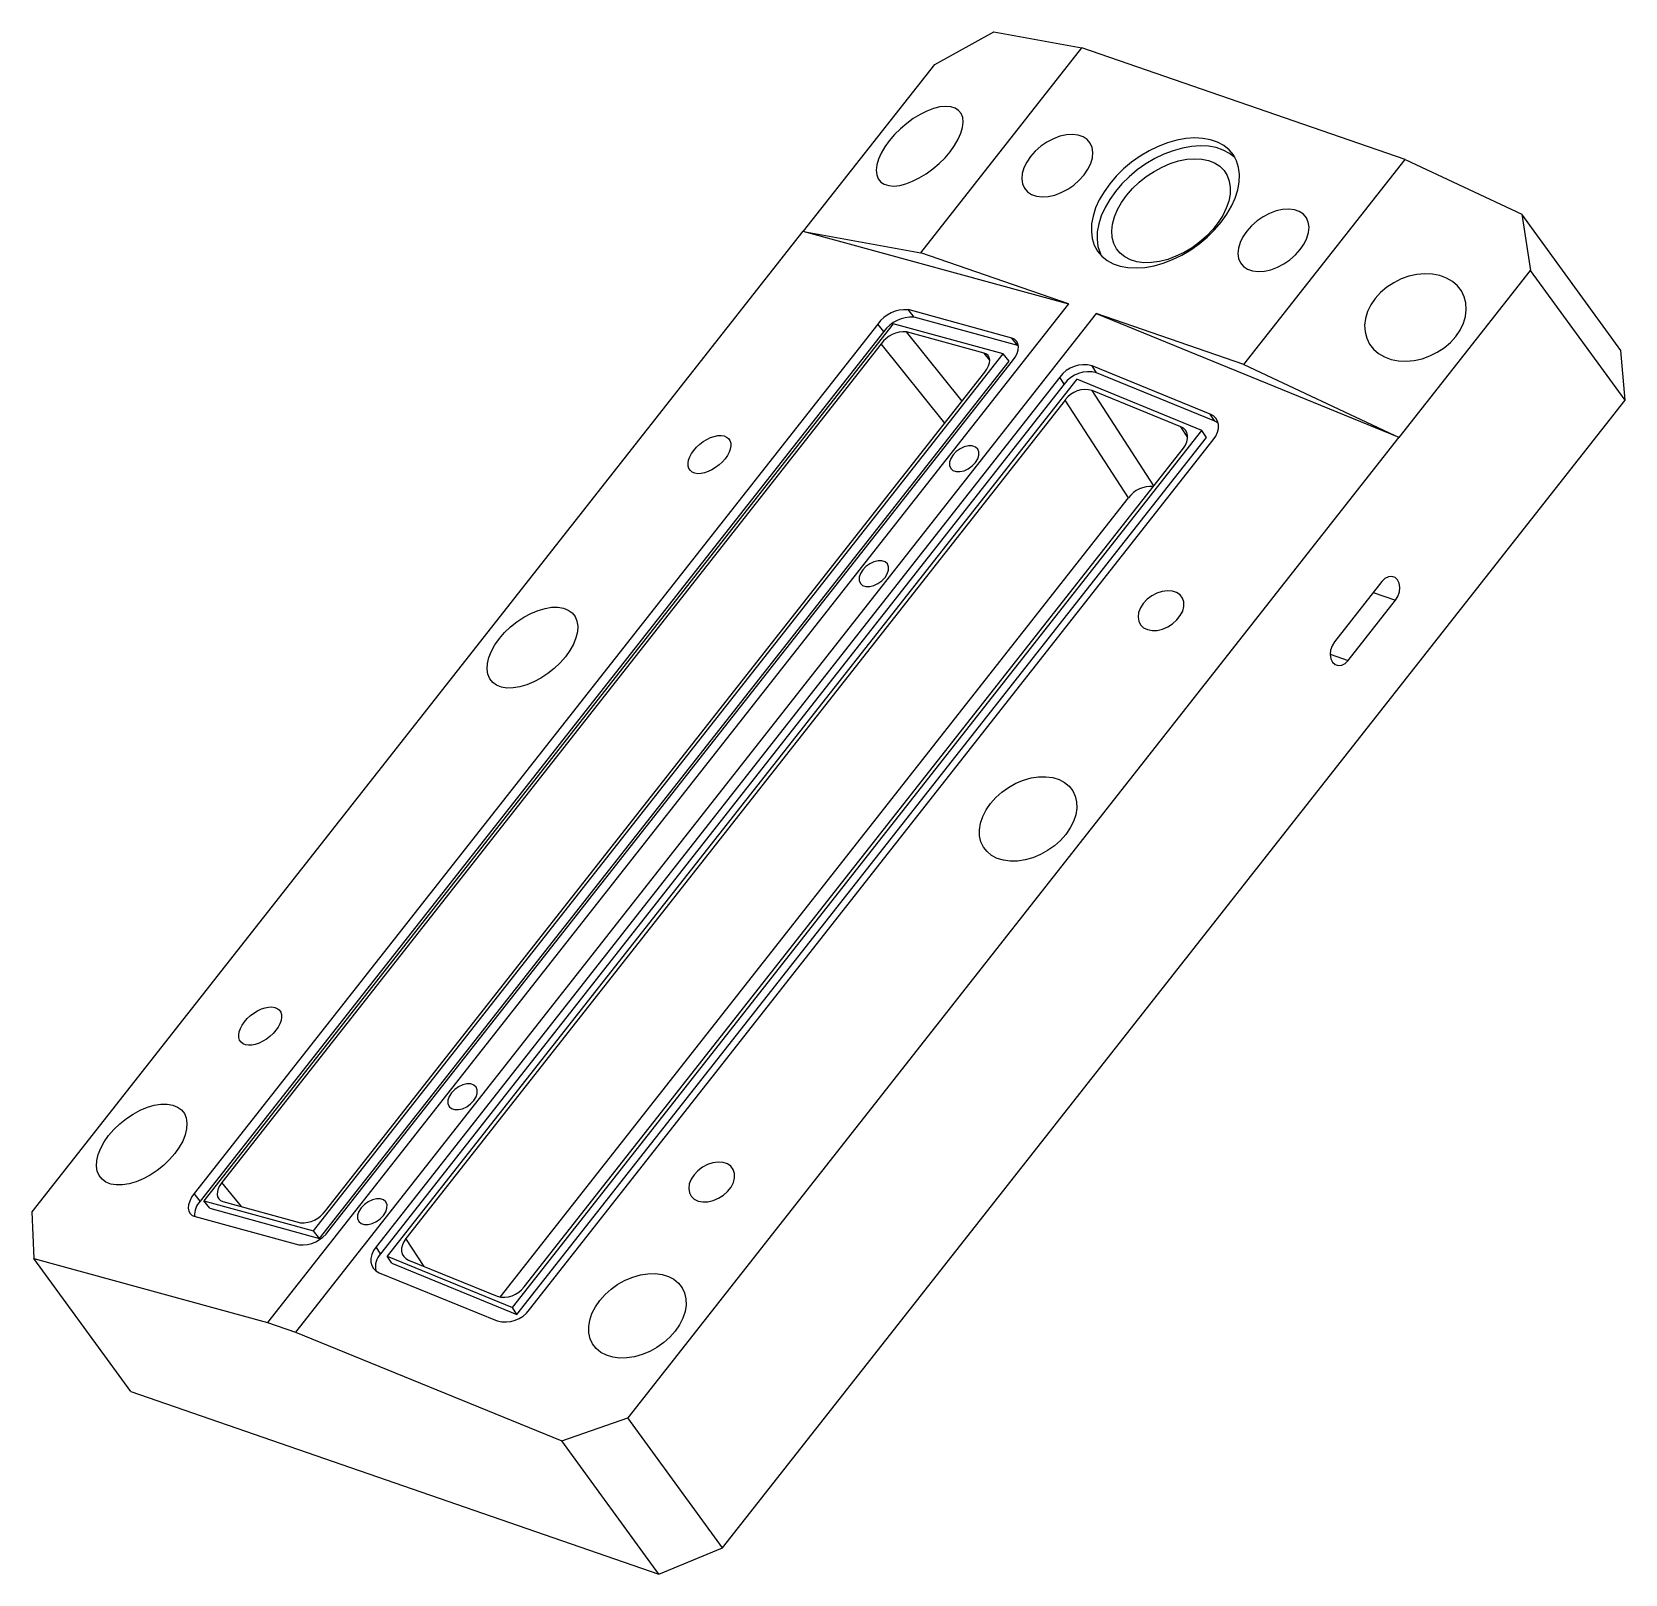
# Model space of a CAD drawing. Header units: millimetres. Extents: x -12.4 to 6.8, y -17 to 1.5.
import ezdxf

# ---------------------------------------------------------------- set-up
doc = ezdxf.new("R2010")
doc.units = ezdxf.units.MM

msp = doc.modelspace()

# ---------------------------------------------------------------- linework, layer by layer
at = {"color": 7, "linetype": 'Continuous', "lineweight": 25}
for p, q in [((-1.494, 1.104), (-0.784, 1.496)), ((-0.784, 1.496), (0.277, 1.305)), ((-1.661, -1.159), (0.277, 1.305)), ((4.162, -0.037), (0.277, 1.305)), ((-3.071, -0.901), (-1.494, 1.104)), ((2.225, -2.501), (4.162, -0.037)), ((4.162, -0.037), (5.565, -0.697)), ((5.565, -0.697), (5.672, -1.371)), ((6.758, -2.334), (5.565, -0.697)), ((-3.078, -0.899), (-12.35, -12.688)), ((-3.078, -0.899), (0.114, -1.772)), ((-3.026, -0.913), (-1.661, -1.159)), ((0.114, -1.772), (-1.661, -1.159)), ((4.092, -3.379), (5.672, -1.371)), ((6.808, -2.93), (5.672, -1.371)), ((0.114, -1.772), (-9.516, -14.017)), ((0.449, -1.888), (-9.181, -14.132)), ((-0.568, -2.184), (-1.814, -1.843)), ((-1.742, -1.933), (-1.814, -1.843)), ((0.449, -1.888), (4.088, -3.374)), ((2.225, -2.501), (0.449, -1.888)), ((-2.178, -2.016), (-10.399, -12.469)), ((-2.105, -2.106), (-10.326, -12.559)), ((-1.993, -2.012), (-10.284, -12.554)), ((-2.105, -2.106), (-2.178, -2.016)), ((-0.672, -2.374), (-1.993, -2.012)), ((-0.496, -2.274), (-1.742, -1.933)), ((-2.137, -2.254), (-10.065, -12.333)), ((-0.9, -2.366), (-1.835, -2.11)), ((-0.496, -2.274), (-0.568, -2.184)), ((-0.488, -2.277), (-0.496, -2.274)), ((-8.963, -12.916), (-0.672, -2.374)), ((-8.891, -13.006), (-0.599, -2.464)), ((-8.779, -12.912), (-0.557, -2.459)), ((-0.599, -2.464), (-0.672, -2.374)), ((6.808, -2.93), (6.758, -2.334)), ((-8.819, -12.674), (-0.891, -2.595)), ((0.009, -2.655), (-8.212, -13.108)), ((0.215, -2.68), (-8.077, -13.222)), ((0.063, -2.739), (0.009, -2.655)), ((1.72, -3.295), (0.215, -2.68)), ((1.819, -3.098), (0.398, -2.518)), ((0.452, -2.602), (0.398, -2.518)), ((1.873, -3.182), (0.452, -2.602)), ((2.225, -2.501), (4.029, -3.35)), ((0.063, -2.739), (-8.158, -13.191)), ((1.465, -3.25), (0.399, -2.815)), ((0.075, -2.929), (-7.852, -13.008)), ((-4.044, -16.728), (6.808, -2.93)), ((0.837, -4.104), (0.075, -2.929)), ((1.873, -3.182), (1.819, -3.098)), ((-6.571, -13.837), (1.72, -3.295)), ((-6.517, -13.921), (1.775, -3.378)), ((-6.366, -13.862), (1.855, -3.409)), ((4.088, -3.374), (-5.184, -15.163)), ((1.775, -3.378), (1.72, -3.295)), ((4.092, -3.379), (4.088, -3.374)), ((-6.432, -13.588), (1.496, -3.509)), ((-6.72, -13.713), (0.837, -4.104)), ((3.883, -5.111), (3.314, -5.835)), ((3.477, -6.06), (4.047, -5.336)), ((-10.326, -12.559), (-10.399, -12.469)), ((-10.212, -12.645), (-10.284, -12.554)), ((-10.284, -12.554), (-8.963, -12.916)), ((-10.212, -12.645), (-8.891, -13.006)), ((-10.056, -12.563), (-9.121, -12.818)), ((-12.35, -12.688), (-12.327, -13.248)), ((-10.388, -12.744), (-9.142, -13.085)), ((-8.891, -13.006), (-8.963, -12.916)), ((-8.158, -13.191), (-8.212, -13.108)), ((-11.16, -14.849), (-12.327, -13.248)), ((-12.327, -13.248), (-9.516, -14.017)), ((-8.077, -13.222), (-6.571, -13.837)), ((-8.023, -13.306), (-8.077, -13.222)), ((-8.023, -13.306), (-6.517, -13.921)), ((-7.822, -13.267), (-6.756, -13.702)), ((-8.175, -13.419), (-6.755, -13.999)), ((-6.517, -13.921), (-6.571, -13.837)), ((-9.516, -14.017), (-9.181, -14.132)), ((-9.181, -14.132), (-5.977, -15.441)), ((-11.16, -14.849), (-4.81, -17.042)), ((-5.977, -15.441), (-5.184, -15.163)), ((-4.044, -16.728), (-5.184, -15.163)), ((-4.81, -17.042), (-5.977, -15.441)), ((-4.81, -17.042), (-4.044, -16.728))]:
    msp.add_line(p, q, dxfattribs=at)
at = {"color": 8, "linetype": 'Continuous', "lineweight": 25}
for p, q in [((-1.372, -3.206), (-2.137, -2.254)), ((-1.165, -2.943), (-1.835, -2.11)), ((-0.833, -2.449), (-0.9, -2.366)), ((1.142, -3.959), (0.399, -2.815)), ((1.548, -3.378), (1.465, -3.25)), ((3.78, -5.243), (4.047, -5.336)), ((3.262, -5.985), (3.477, -6.06)), ((-9.831, -12.624), (-10.065, -12.333)), ((-7.635, -13.343), (-7.852, -13.008))]:
    msp.add_line(p, q, dxfattribs=at)
at = {"color": 7, "linetype": 'Continuous', "lineweight": 25, "flags": 128}
for points in [[(-1.308, 0.056), (-1.254, 0.131), (-1.21, 0.206), (-1.178, 0.278), (-1.158, 0.347), (-1.151, 0.41), (-1.157, 0.467), (-1.175, 0.514), (-1.206, 0.552), (-1.248, 0.58), (-1.301, 0.596), (-1.363, 0.6), (-1.433, 0.593), (-1.508, 0.574), (-1.588, 0.544), (-1.669, 0.504), (-1.751, 0.454), (-1.831, 0.396), (-1.907, 0.331), (-1.978, 0.261), (-2.04, 0.188), (-2.094, 0.113), (-2.138, 0.038), (-2.17, -0.035), (-2.19, -0.103), (-2.197, -0.167), (-2.191, -0.223), (-2.173, -0.271), (-2.142, -0.309), (-2.1, -0.336), (-2.047, -0.352), (-1.985, -0.357), (-1.915, -0.349), (-1.84, -0.331), (-1.76, -0.3), (-1.679, -0.26), (-1.597, -0.21), (-1.517, -0.152), (-1.441, -0.087), (-1.37, -0.017), (-1.308, 0.056)], [(-0.341, -0.001), (-0.387, -0.069), (-0.421, -0.138), (-0.441, -0.206), (-0.447, -0.271), (-0.438, -0.331), (-0.415, -0.383), (-0.379, -0.426), (-0.33, -0.459), (-0.271, -0.479), (-0.203, -0.487), (-0.129, -0.482), (-0.051, -0.465), (0.028, -0.435), (0.105, -0.395), (0.178, -0.345), (0.245, -0.287), (0.302, -0.223), (0.348, -0.155), (0.382, -0.086), (0.402, -0.018), (0.408, 0.047), (0.399, 0.107), (0.376, 0.159), (0.34, 0.202), (0.291, 0.235), (0.231, 0.255), (0.164, 0.263), (0.089, 0.258), (0.012, 0.241), (-0.067, 0.212), (-0.144, 0.171), (-0.218, 0.121), (-0.284, 0.063), (-0.341, -0.001)], [(0.61, -0.33), (0.542, -0.425), (0.485, -0.522), (0.441, -0.621), (0.41, -0.718), (0.393, -0.813), (0.39, -0.903), (0.401, -0.989), (0.425, -1.067), (0.464, -1.138), (0.515, -1.199), (0.578, -1.251), (0.652, -1.291), (0.736, -1.32), (0.829, -1.338), (0.929, -1.342), (1.034, -1.335), (1.143, -1.315), (1.255, -1.284), (1.366, -1.241), (1.477, -1.187), (1.584, -1.123), (1.687, -1.051), (1.783, -0.971), (1.871, -0.884), (1.95, -0.792), (2.018, -0.697), (2.075, -0.599), (2.119, -0.501), (2.15, -0.404), (2.167, -0.309), (2.17, -0.218), (2.16, -0.133), (2.135, -0.054), (2.097, 0.016), (2.046, 0.078), (1.982, 0.129), (1.908, 0.17), (1.824, 0.199), (1.731, 0.216), (1.632, 0.221), (1.526, 0.213), (1.417, 0.194), (1.306, 0.162), (1.194, 0.119), (1.083, 0.065), (0.976, 0.002), (0.874, -0.071), (0.777, -0.151), (0.689, -0.238), (0.61, -0.33)], [(2.119, -0.021), (2.114, -0.016), (2.051, 0.036), (1.976, 0.076), (1.892, 0.105), (1.8, 0.122), (1.7, 0.127), (1.594, 0.12), (1.485, 0.1), (1.374, 0.068), (1.262, 0.025), (1.152, -0.028), (1.044, -0.092), (0.942, -0.164), (0.846, -0.245), (0.757, -0.331), (0.679, -0.423)], [(0.813, -0.469), (0.883, -0.388), (0.963, -0.312), (1.05, -0.242), (1.143, -0.181), (1.24, -0.129), (1.339, -0.087), (1.438, -0.056), (1.536, -0.036), (1.63, -0.029), (1.718, -0.034), (1.799, -0.051), (1.872, -0.08), (1.934, -0.12), (1.985, -0.17), (2.023, -0.23), (2.048, -0.298), (2.06, -0.373), (2.058, -0.453), (2.042, -0.537), (2.012, -0.624), (1.97, -0.711), (1.916, -0.797), (1.85, -0.881), (1.775, -0.96), (1.691, -1.033), (1.601, -1.098), (1.506, -1.155), (1.407, -1.202), (1.308, -1.239), (1.209, -1.264), (1.113, -1.278), (1.022, -1.279), (0.937, -1.268), (0.86, -1.245), (0.793, -1.21), (0.736, -1.165), (0.691, -1.11), (0.659, -1.046), (0.641, -0.974), (0.636, -0.897), (0.645, -0.814), (0.668, -0.728), (0.704, -0.641), (0.752, -0.554), (0.813, -0.469)], [(0.679, -0.423), (0.61, -0.518), (0.554, -0.616), (0.509, -0.714), (0.479, -0.811), (0.461, -0.906), (0.458, -0.997), (0.469, -1.082), (0.494, -1.161), (0.509, -1.194)], [(2.258, -0.899), (2.212, -0.966), (2.178, -1.036), (2.158, -1.104), (2.152, -1.169), (2.161, -1.229), (2.184, -1.281), (2.221, -1.324), (2.269, -1.356), (2.329, -1.377), (2.397, -1.385), (2.471, -1.38), (2.549, -1.363), (2.628, -1.333), (2.705, -1.293), (2.778, -1.243), (2.844, -1.185), (2.901, -1.121), (2.948, -1.053), (2.981, -0.984), (3.002, -0.915), (3.007, -0.85), (2.998, -0.791), (2.975, -0.738), (2.939, -0.695), (2.89, -0.663), (2.831, -0.643), (2.763, -0.635), (2.689, -0.639), (2.611, -0.657), (2.532, -0.686), (2.455, -0.727), (2.382, -0.777), (2.316, -0.835), (2.258, -0.899)], [(3.803, -1.709), (3.75, -1.786), (3.711, -1.867), (3.686, -1.949), (3.676, -2.031), (3.681, -2.111), (3.701, -2.186), (3.735, -2.256), (3.783, -2.317), (3.843, -2.369), (3.914, -2.411), (3.994, -2.441), (4.082, -2.458), (4.174, -2.463), (4.27, -2.454), (4.366, -2.433), (4.459, -2.4), (4.549, -2.355), (4.632, -2.3), (4.707, -2.236), (4.771, -2.164), (4.823, -2.088), (4.863, -2.007), (4.888, -1.924), (4.898, -1.842), (4.893, -1.763), (4.873, -1.687), (4.839, -1.618), (4.791, -1.556), (4.731, -1.504), (4.66, -1.463), (4.579, -1.433), (4.492, -1.415), (4.399, -1.411), (4.304, -1.419), (4.208, -1.44), (4.114, -1.474), (4.025, -1.519), (3.942, -1.574), (3.867, -1.638), (3.803, -1.709)], [(-0.557, -2.459), (-0.527, -2.415), (-0.504, -2.37), (-0.491, -2.326), (-0.488, -2.286), (-0.494, -2.25), (-0.51, -2.221), (-0.535, -2.199), (-0.568, -2.184)], [(-0.891, -2.595), (-0.866, -2.558), (-0.847, -2.52), (-0.836, -2.484), (-0.833, -2.45), (-0.838, -2.421), (-0.852, -2.396), (-0.873, -2.378), (-0.9, -2.366)], [(1.496, -3.509), (1.521, -3.471), (1.538, -3.432), (1.547, -3.393), (1.547, -3.355), (1.539, -3.321), (1.522, -3.291), (1.497, -3.267), (1.465, -3.25)], [(1.855, -3.409), (1.886, -3.364), (1.907, -3.317), (1.917, -3.27), (1.918, -3.225), (1.907, -3.184), (1.887, -3.148), (1.857, -3.119), (1.819, -3.098)], [(1.914, -3.205), (1.911, -3.203), (1.873, -3.182)], [(-4.391, -3.534), (-4.357, -3.496), (-4.319, -3.46), (-4.277, -3.429), (-4.233, -3.402), (-4.188, -3.381), (-4.144, -3.366), (-4.101, -3.357), (-4.062, -3.356), (-4.026, -3.361), (-3.996, -3.374), (-3.973, -3.392), (-3.956, -3.417), (-3.947, -3.447), (-3.945, -3.481), (-3.952, -3.518), (-3.966, -3.557), (-3.987, -3.597), (-4.015, -3.637), (-4.048, -3.675), (-4.086, -3.71), (-4.128, -3.742), (-4.172, -3.769), (-4.217, -3.79), (-4.261, -3.805), (-4.304, -3.813), (-4.343, -3.815), (-4.379, -3.809), (-4.409, -3.797), (-4.432, -3.778), (-4.449, -3.753), (-4.458, -3.724), (-4.46, -3.69), (-4.453, -3.653), (-4.439, -3.614), (-4.418, -3.573), (-4.391, -3.534)], [(-1.005, -3.682), (-0.977, -3.638), (-0.963, -3.594), (-0.962, -3.553), (-0.976, -3.519), (-1.004, -3.494), (-1.042, -3.481), (-1.088, -3.48), (-1.138, -3.492), (-1.188, -3.516), (-1.234, -3.549), (-1.273, -3.589), (-1.3, -3.633), (-1.315, -3.677), (-1.315, -3.718), (-1.301, -3.752), (-1.274, -3.777), (-1.236, -3.79), (-1.19, -3.79), (-1.14, -3.779), (-1.09, -3.755), (-1.043, -3.722), (-1.005, -3.682)], [(-2.359, -4.97), (-2.387, -5.014), (-2.401, -5.058), (-2.402, -5.099), (-2.388, -5.133), (-2.361, -5.158), (-2.322, -5.171), (-2.276, -5.172), (-2.226, -5.16), (-2.176, -5.136), (-2.13, -5.103), (-2.091, -5.063), (-2.064, -5.019), (-2.049, -4.975), (-2.049, -4.934), (-2.063, -4.9), (-2.09, -4.875), (-2.128, -4.862), (-2.174, -4.862), (-2.224, -4.874), (-2.274, -4.897), (-2.321, -4.93), (-2.359, -4.97)], [(4.047, -5.336), (4.076, -5.289), (4.094, -5.235), (4.099, -5.181), (4.091, -5.13), (4.071, -5.089), (4.041, -5.061), (4.003, -5.049), (3.961, -5.053), (3.92, -5.075), (3.883, -5.111)], [(1.014, -5.374), (0.979, -5.428), (0.958, -5.483), (0.951, -5.538), (0.959, -5.588), (0.981, -5.632), (1.017, -5.666), (1.064, -5.689), (1.119, -5.7), (1.181, -5.698), (1.245, -5.683), (1.308, -5.656), (1.367, -5.619), (1.418, -5.573), (1.459, -5.521), (1.488, -5.466), (1.502, -5.41), (1.502, -5.357), (1.486, -5.31), (1.457, -5.271), (1.415, -5.242), (1.364, -5.225), (1.305, -5.221), (1.241, -5.229), (1.177, -5.25), (1.116, -5.282), (1.06, -5.324), (1.014, -5.374)], [(-5.934, -6.015), (-5.997, -6.088), (-6.069, -6.156), (-6.147, -6.218), (-6.229, -6.273), (-6.314, -6.318), (-6.4, -6.353), (-6.484, -6.378), (-6.564, -6.39), (-6.638, -6.391), (-6.705, -6.38), (-6.762, -6.357), (-6.809, -6.323), (-6.844, -6.279), (-6.867, -6.226), (-6.876, -6.164), (-6.872, -6.097), (-6.855, -6.024), (-6.825, -5.949), (-6.783, -5.873), (-6.729, -5.797), (-6.666, -5.724), (-6.595, -5.656), (-6.517, -5.594), (-6.434, -5.539), (-6.349, -5.494), (-6.264, -5.459), (-6.18, -5.434), (-6.1, -5.421), (-6.026, -5.421), (-5.959, -5.432), (-5.901, -5.455), (-5.854, -5.489), (-5.819, -5.533), (-5.796, -5.586), (-5.787, -5.648), (-5.791, -5.715), (-5.808, -5.788), (-5.838, -5.863), (-5.881, -5.939), (-5.934, -6.015)], [(3.314, -5.835), (3.285, -5.882), (3.267, -5.936), (3.262, -5.99), (3.27, -6.041), (3.29, -6.082), (3.32, -6.11), (3.358, -6.122), (3.4, -6.117), (3.441, -6.096), (3.477, -6.06)], [(-0.824, -7.78), (-0.76, -7.708), (-0.687, -7.642), (-0.605, -7.585), (-0.518, -7.536), (-0.428, -7.499), (-0.335, -7.472), (-0.244, -7.458), (-0.156, -7.457), (-0.073, -7.467), (0.002, -7.491), (0.068, -7.525), (0.124, -7.571), (0.167, -7.626), (0.197, -7.69), (0.213, -7.76), (0.215, -7.836), (0.202, -7.914), (0.175, -7.994), (0.135, -8.073), (0.082, -8.15), (0.018, -8.222), (-0.055, -8.287), (-0.136, -8.345), (-0.223, -8.393), (-0.314, -8.431), (-0.406, -8.457), (-0.497, -8.471), (-0.585, -8.473), (-0.668, -8.462), (-0.744, -8.439), (-0.81, -8.404), (-0.865, -8.358), (-0.909, -8.303), (-0.939, -8.239), (-0.955, -8.169), (-0.957, -8.094), (-0.944, -8.015), (-0.917, -7.935), (-0.877, -7.856), (-0.824, -7.78)], [(-9.793, -10.403), (-9.76, -10.365), (-9.721, -10.329), (-9.68, -10.298), (-9.636, -10.271), (-9.591, -10.249), (-9.546, -10.234), (-9.504, -10.226), (-9.464, -10.225), (-9.429, -10.23), (-9.399, -10.242), (-9.375, -10.261), (-9.358, -10.286), (-9.349, -10.316), (-9.348, -10.349), (-9.354, -10.387), (-9.368, -10.426), (-9.389, -10.466), (-9.417, -10.505), (-9.45, -10.544), (-9.489, -10.579), (-9.53, -10.611), (-9.574, -10.637), (-9.619, -10.659), (-9.664, -10.674), (-9.706, -10.682), (-9.746, -10.684), (-9.781, -10.678), (-9.811, -10.666), (-9.835, -10.647), (-9.852, -10.622), (-9.861, -10.593), (-9.862, -10.559), (-9.856, -10.522), (-9.842, -10.482), (-9.821, -10.442), (-9.793, -10.403)], [(-7.305, -11.258), (-7.332, -11.302), (-7.347, -11.346), (-7.347, -11.387), (-7.333, -11.421), (-7.306, -11.446), (-7.268, -11.459), (-7.222, -11.459), (-7.172, -11.448), (-7.121, -11.424), (-7.075, -11.391), (-7.037, -11.351), (-7.009, -11.307), (-6.994, -11.263), (-6.994, -11.222), (-7.008, -11.188), (-7.035, -11.163), (-7.073, -11.15), (-7.119, -11.149), (-7.17, -11.161), (-7.22, -11.185), (-7.266, -11.218), (-7.305, -11.258)], [(-10.632, -11.988), (-10.695, -12.06), (-10.767, -12.129), (-10.845, -12.191), (-10.927, -12.246), (-11.012, -12.291), (-11.098, -12.326), (-11.181, -12.351), (-11.261, -12.363), (-11.336, -12.364), (-11.402, -12.353), (-11.46, -12.33), (-11.507, -12.296), (-11.542, -12.252), (-11.565, -12.199), (-11.574, -12.137), (-11.57, -12.07), (-11.553, -11.997), (-11.523, -11.922), (-11.48, -11.846), (-11.427, -11.77), (-11.364, -11.697), (-11.292, -11.629), (-11.214, -11.567), (-11.132, -11.512), (-11.047, -11.467), (-10.961, -11.431), (-10.878, -11.407), (-10.798, -11.394), (-10.723, -11.394), (-10.657, -11.405), (-10.599, -11.428), (-10.552, -11.462), (-10.517, -11.506), (-10.494, -11.559), (-10.485, -11.621), (-10.489, -11.688), (-10.506, -11.761), (-10.536, -11.836), (-10.579, -11.912), (-10.632, -11.988)], [(-4.388, -12.242), (-4.423, -12.296), (-4.445, -12.352), (-4.452, -12.407), (-4.444, -12.457), (-4.421, -12.501), (-4.386, -12.535), (-4.339, -12.558), (-4.283, -12.569), (-4.221, -12.567), (-4.157, -12.552), (-4.094, -12.525), (-4.035, -12.488), (-3.984, -12.442), (-3.943, -12.39), (-3.915, -12.335), (-3.9, -12.279), (-3.901, -12.226), (-3.916, -12.179), (-3.945, -12.14), (-3.987, -12.111), (-4.039, -12.094), (-4.098, -12.089), (-4.161, -12.098), (-4.225, -12.119), (-4.287, -12.151), (-4.342, -12.193), (-4.388, -12.242)], [(-10.065, -12.333), (-10.091, -12.37), (-10.109, -12.408), (-10.12, -12.444), (-10.123, -12.478), (-10.118, -12.507), (-10.104, -12.532), (-10.084, -12.551), (-10.056, -12.563)], [(-10.399, -12.469), (-10.429, -12.513), (-10.452, -12.558), (-10.465, -12.602), (-10.469, -12.642), (-10.462, -12.678), (-10.446, -12.707), (-10.421, -12.73), (-10.388, -12.744)], [(-8.123, -12.732), (-8.095, -12.688), (-8.081, -12.644), (-8.08, -12.603), (-8.094, -12.569), (-8.122, -12.544), (-8.16, -12.531), (-8.206, -12.531), (-8.256, -12.542), (-8.306, -12.566), (-8.352, -12.599), (-8.391, -12.639), (-8.419, -12.683), (-8.433, -12.727), (-8.433, -12.768), (-8.419, -12.802), (-8.392, -12.827), (-8.354, -12.84), (-8.308, -12.841), (-8.258, -12.829), (-8.208, -12.805), (-8.161, -12.772), (-8.123, -12.732)], [(-7.852, -13.008), (-7.878, -13.046), (-7.895, -13.085), (-7.904, -13.124), (-7.904, -13.161), (-7.896, -13.195), (-7.878, -13.225), (-7.853, -13.249), (-7.822, -13.267)], [(-8.212, -13.108), (-8.243, -13.153), (-8.263, -13.2), (-8.274, -13.247), (-8.274, -13.291), (-8.264, -13.332), (-8.243, -13.368), (-8.214, -13.397), (-8.175, -13.419)], [(-5.522, -13.752), (-5.458, -13.681), (-5.384, -13.615), (-5.303, -13.557), (-5.216, -13.509), (-5.125, -13.471), (-5.033, -13.445), (-4.942, -13.431), (-4.854, -13.429), (-4.771, -13.44), (-4.696, -13.463), (-4.629, -13.498), (-4.574, -13.544), (-4.531, -13.599), (-4.501, -13.663), (-4.485, -13.733), (-4.483, -13.809), (-4.496, -13.887), (-4.522, -13.967), (-4.563, -14.046), (-4.616, -14.123), (-4.679, -14.194), (-4.753, -14.26), (-4.834, -14.318), (-4.921, -14.366), (-5.012, -14.404), (-5.104, -14.43), (-5.195, -14.444), (-5.283, -14.446), (-5.366, -14.435), (-5.441, -14.412), (-5.508, -14.377), (-5.563, -14.331), (-5.607, -14.276), (-5.637, -14.212), (-5.653, -14.142), (-5.654, -14.067), (-5.642, -13.988), (-5.615, -13.908), (-5.574, -13.829), (-5.522, -13.752)]]:
    msp.add_lwpolyline(points, dxfattribs=at)
at = {"color": 7, "linetype": 'Continuous', "lineweight": 25}
for centre, radius, start, end in [((-1.846, -2.245), 0.402, 85.4806, 145.4306), ((-1.774, -2.335), 0.402, 85.4806, 145.4306), ((-1.861, -2.444), 0.335, 85.4806, 145.4306), ((0.303, -2.868), 0.363, 74.7623, 144.012), ((0.357, -2.952), 0.363, 74.7623, 144.012), ((0.32, -3.106), 0.303, 74.7623, 144.012), ((1.101, -4.293), 0.324, 84.4532, 144.3791), ((-10.14, -12.734), 0.256, 136.8248, 181.7427), ((-9.095, -12.484), 0.335, 265.4806, 325.4306), ((-9.11, -12.684), 0.402, 265.4806, 325.4306), ((-7.981, -13.352), 0.239, 137.6417, 190.2494), ((-6.677, -13.41), 0.303, 254.7623, 324.012), ((-6.659, -13.648), 0.363, 254.7623, 324.012)]:
    msp.add_arc(centre, radius, start, end, dxfattribs=at)

doc.saveas('drawing.dxf')
